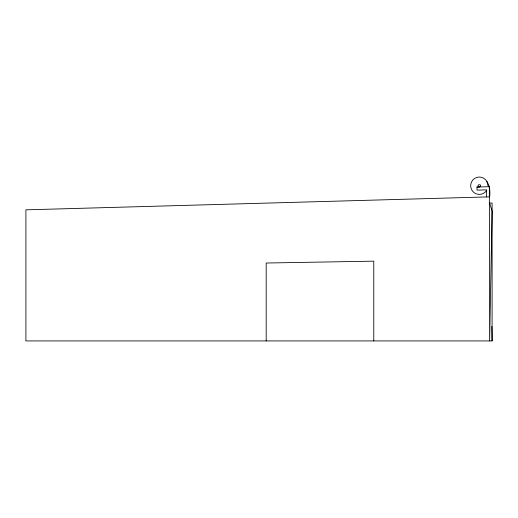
<?xml version="1.0" encoding="UTF-8"?>
<svg xmlns="http://www.w3.org/2000/svg" width="518" height="518" viewBox="0 0 518 518"><rect width="100%" height="100%" fill="white"/><g stroke="black" fill="none" stroke-linecap="round" stroke-linejoin="round"><path stroke-width="0.78" d="M479.383 186.966C484.129 183.948 474.63 183.948 479.383 186.966L476.981 187.037L477.072 190.125L486.337 189.866L486.538 196.95M476.981 187.037L489.342 186.687L489.627 340.928L492.1 211.079L489.627 203.043L492.1 203.043L492.1 340.928L25.9 340.928L25.9 209.842L489.627 196.859C490.423 190.864 489.601 184.317 485.502 179.61A8.689 8.689 0 0 0 472.681 180.141A8.689 8.689 0 0 0 474.365 192.838A8.689 8.689 0 0 0 486.875 190.061M486.875 181.404L488.04 185.729M491.841 326.411L492.1 340.928M373.776 340.928L373.776 261.163L266.194 263.021L266.194 340.928"/></g></svg>
